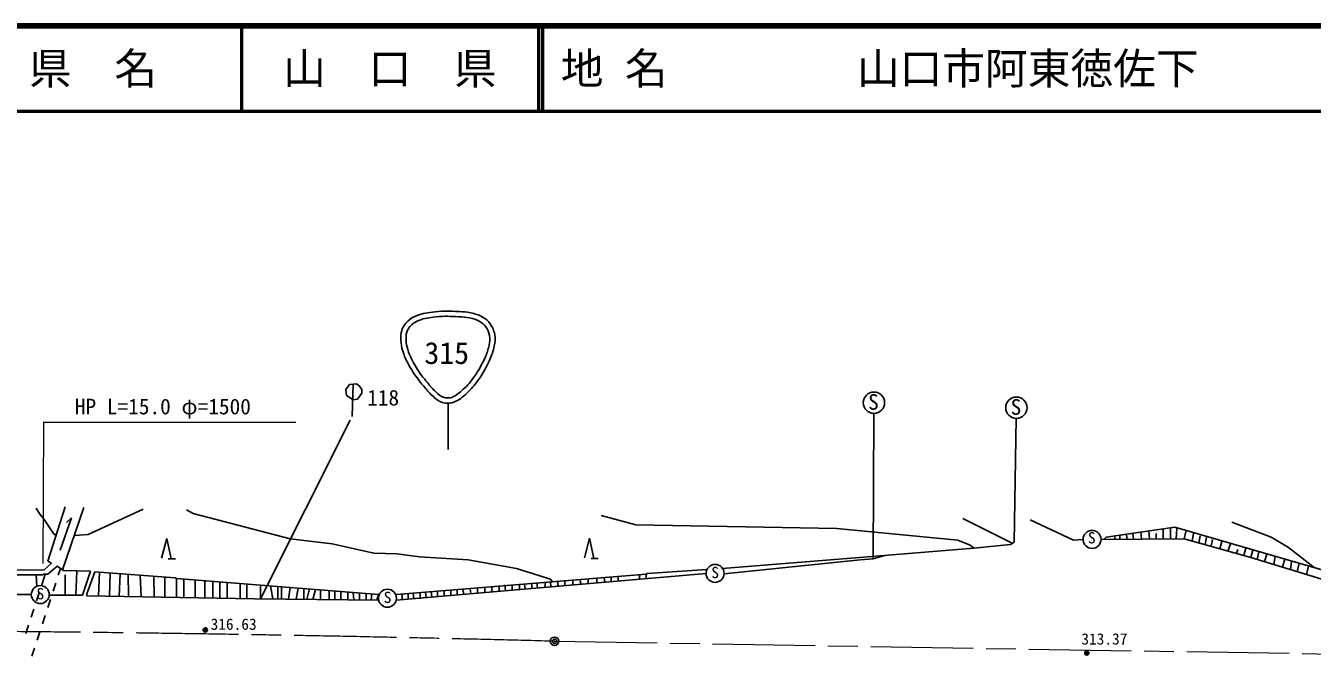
# Model space of a CAD drawing. Units: millimetres, scale not verified. Extents: x 40000 to 680000, y 20000 to 380000.
# Drawn here: x 307754 to 458327, y 306210 to 380000 of the extents above; entities that cross this region are included whole.
import ezdxf
from ezdxf.enums import TextEntityAlignment as Align

# ---------------------------------------------------------------- set-up
doc = ezdxf.new("R2010")
doc.units = ezdxf.units.MM
doc.header["$LTSCALE"] = 1000
doc.header["$PDMODE"] = 32
doc.header["$PDSIZE"] = 500
doc.linetypes.add('CHAIN', pattern=[18.5, 12, -1.5, 3.5, -1.5])
for name, color, linetype, lineweight in [('M-BGD', 7, 'Continuous', 25), ('M-BMK', 2, 'CHAIN', 13), ('M-BMK-SRVR', 3, 'Continuous', 25), ('M-STR-HTXT', 7, 'Continuous', 13), ('M-STR-STRC', 7, 'Continuous', 25), ('M-TTL', 2, 'Continuous', 140), ('M-TTL-LINE', 7, 'Continuous', 50)]:
    doc.layers.add(name, color=color, linetype=linetype, lineweight=lineweight)
doc.layers.add('M-TTL-TXT', color=7, linetype='Continuous')
doc.styles.add('ＭＳ ゴシック', font='')
doc.styles.get('ＭＳ ゴシック').set_extended_font_data('MS Gothic')

msp = doc.modelspace()

# ---------------------------------------------------------------- linework, layer by layer
at = {"layer": 'M-BGD'}
for p, q in [((407001, 334633), (406924, 317593)), ((423678, 334040), (423444, 319546)), ((308975, 323526), (309398, 322848)), ((309398, 322848), (309822, 322340)), ((309822, 322340), (311092, 320478)), ((312362, 323695), (310330, 317345)), ((313124, 322425), (311769, 318615)), ((314563, 323610), (312075, 316323)), ((313124, 322425), (312536, 321854)), ((321506, 323441), (315071, 320478)), ((326586, 323356), (327348, 322933)), ((327348, 322933), (338693, 319970)), ((379164, 321578), (375100, 322679)), ((417433, 322340), (423190, 319462)), ((402701, 321155), (379164, 321578)), ((416840, 319800), (402701, 321155)), ((425307, 322171), (430387, 319800)), ((434197, 320139), (442240, 321324)), ((438261, 320732), (438346, 319970)), ((439192, 320901), (439273, 319934)), ((440886, 321070), (440886, 319970)), ((441732, 321240), (441732, 319970)), ((442240, 321324), (468615, 313662)), ((442494, 321155), (442410, 319970)), ((443510, 320816), (443341, 319970)), ((448929, 321917), (453501, 320139)), ((311092, 320478), (311346, 320478)), ((315071, 320478), (313451, 320353)), ((323662, 317689), (324255, 319975)), ((324255, 319975), (324763, 317604)), ((338693, 319970), (343604, 319377)), ((343604, 319377), (348514, 318276)), ((373151, 317732), (373744, 320018)), ((373744, 320018), (374252, 317648)), ((418280, 319208), (416840, 319800)), ((423021, 319292), (418703, 318869)), ((423444, 319546), (423021, 319292)), ((430387, 319800), (431505, 319862)), ((433604, 319885), (443341, 319970)), ((433943, 319885), (434197, 320139)), ((435213, 320224), (435213, 319899)), ((435806, 320308), (435806, 319904)), ((436568, 320393), (436648, 319911)), ((437330, 320562), (437410, 319918)), ((440039, 320562), (440039, 319941)), ((443341, 319970), (451130, 317768)), ((444442, 320562), (444272, 319716)), ((445204, 320308), (445040, 319490)), ((445966, 320139), (445808, 319272)), ((446643, 319885), (446482, 319082)), ((447744, 319631), (447490, 318784)), ((448760, 319377), (448450, 318526)), ((453501, 320139), (455533, 318954)), ((348514, 318276), (351224, 318192)), ((351224, 318192), (353848, 317853)), ((353848, 317853), (359521, 317514)), ((405326, 317768), (389305, 316499)), ((405326, 317768), (418703, 318869)), ((408315, 318022), (406924, 317593)), ((418755, 318874), (418280, 319208)), ((449606, 318700), (449454, 318242)), ((450538, 318869), (450301, 318003)), ((451384, 318615), (451130, 317768)), ((451130, 317768), (467979, 312604)), ((452062, 318446), (451866, 317543)), ((452993, 318192), (452739, 317260)), ((454004, 317907), (453840, 316922)), ((455533, 318954), (458531, 316592)), ((309906, 316329), (257752, 316075)), ((310753, 317091), (309906, 316329)), ((310330, 317345), (310753, 317091)), ((310330, 315821), (311430, 316752)), ((311430, 316752), (312192, 316244)), ((311822, 316491), (311569, 315717)), ((312192, 316244), (315325, 316160)), ((324424, 317604), (325271, 317604)), ((359521, 317514), (365194, 316498)), ((365194, 316498), (369173, 315228)), ((373913, 317648), (374760, 317648)), ((387487, 316365), (380518, 315906)), ((389482, 315846), (405410, 317514)), ((406924, 317593), (405410, 317514)), ((455110, 317599), (454856, 316583)), ((455915, 317352), (455787, 316329)), ((456803, 317091), (456549, 316075)), ((457904, 316752), (457657, 315768)), ((309737, 315736), (296952, 315736)), ((308975, 315736), (309060, 314382)), ((310047, 315821), (309644, 314589)), ((309822, 315821), (309737, 315736)), ((310330, 315821), (309822, 315821)), ((311258, 314766), (310948, 313815)), ((312362, 315736), (312362, 313366)), ((313716, 316160), (313632, 313366)), ((315325, 316160), (314394, 313366)), ((315833, 316075), (314902, 313535)), ((325231, 315398), (315833, 316075)), ((316394, 316035), (316256, 313281)), ((317634, 315945), (317558, 313235)), ((318811, 315860), (318688, 313216)), ((319728, 315821), (319775, 313197)), ((321158, 315691), (321245, 313172)), ((322742, 315577), (322775, 313145)), ((324046, 315482), (324046, 313123)), ((325400, 315313), (325231, 315398)), ((325400, 315313), (325400, 313100)), ((349022, 313450), (325400, 315313)), ((326247, 315228), (326247, 313085)), ((327602, 315144), (327602, 313062)), ((328702, 315059), (328702, 313043)), ((329634, 314974), (329634, 313027)), ((330480, 314890), (330480, 313012)), ((331327, 314846), (331327, 312998)), ((332851, 314720), (332851, 312972)), ((387385, 315892), (351106, 312756)), ((380349, 315821), (351139, 313450)), ((366972, 314720), (366972, 314128)), ((367564, 314805), (367649, 314212)), ((368577, 314866), (368496, 314297)), ((369171, 314914), (369214, 314321)), ((369173, 315228), (369389, 314931)), ((370020, 314974), (370020, 314466)), ((370866, 315059), (370866, 314466)), ((371798, 315127), (371798, 314551)), ((372649, 315196), (372729, 314636)), ((373576, 315228), (373576, 314720)), ((374592, 315313), (374592, 314805)), ((375438, 315398), (375523, 314890)), ((376285, 315482), (376285, 314932)), ((377047, 315567), (377127, 315005)), ((379587, 315759), (379587, 315228)), ((380518, 315906), (380349, 315821)), ((380349, 315821), (380349, 315313)), ((308408, 313450), (263354, 313256)), ((309334, 313638), (309024, 312687)), ((314394, 313366), (310506, 313366)), ((314902, 313535), (314902, 313281)), ((314902, 313281), (334544, 312942)), ((333613, 314636), (333613, 313027)), ((335222, 314539), (335222, 312931)), ((336411, 314445), (336665, 312917)), ((337254, 314382), (337254, 312910)), ((337677, 314345), (337677, 312905)), ((338688, 314265), (338493, 312895)), ((339621, 314192), (339403, 312885)), ((340302, 314128), (340302, 312874)), ((340968, 314085), (340664, 312870)), ((341653, 314031), (341361, 312861)), ((342249, 313984), (342249, 312851)), ((343265, 313904), (343265, 312839)), ((343942, 313851), (343942, 312830)), ((344620, 313797), (344620, 312822)), ((345466, 313731), (345466, 312812)), ((346069, 313683), (346149, 312804)), ((346821, 313620), (346821, 312796)), ((347583, 313564), (347583, 312858)), ((348249, 313511), (348176, 312780)), ((349022, 313450), (348853, 312773)), ((351816, 313450), (351816, 312773)), ((352494, 313535), (352494, 312858)), ((353086, 313620), (353171, 312942)), ((353933, 313620), (353933, 312942)), ((354526, 313704), (354610, 313027)), ((355203, 313789), (355288, 313112)), ((355965, 313789), (355965, 313112)), ((356727, 313874), (356727, 313281)), ((357489, 313958), (357489, 313281)), ((358251, 314043), (358251, 313366)), ((358928, 314043), (359013, 313450)), ((359775, 314128), (359860, 313535)), ((360622, 314212), (360622, 313620)), ((361468, 314297), (361468, 313620)), ((362315, 314382), (362315, 313789)), ((363162, 314466), (363162, 313789)), ((363839, 314551), (363924, 313874)), ((364686, 314551), (364686, 313958)), ((365532, 314618), (365532, 314003)), ((366133, 314667), (366210, 314128)), ((308713, 311737), (308403, 310786)), ((310638, 312865), (310327, 311914)), ((334544, 312942), (349063, 312770)), ((310017, 310963), (309707, 310013)), ((308092, 309836), (307782, 308885)), ((309396, 309062), (309086, 308112)), ((308776, 307161), (308465, 306210))]:
    msp.add_line(p, q, dxfattribs=at)
for centre, radius in [((407023, 335882), 1250), ((423702, 335290), 1250), ((432554, 319885), 1050), ((388434, 315912), 1050), ((309458, 313433), 1050), ((350086, 313004), 1050), ((328760, 309288), 100), ((328760, 309288), 80), ((328760, 309288), 60), ((328760, 309288), 40), ((328760, 309288), 20), ((328760, 309288), 20), ((431939, 306592), 100), ((431939, 306592), 80), ((431939, 306592), 60), ((431939, 306592), 40), ((431939, 306592), 20), ((431939, 306592), 20)]:
    msp.add_circle(centre, radius, dxfattribs=at)
for p in [(328760, 309288), (431939, 306592)]:
    msp.add_point(p, dxfattribs=at)
at = {"layer": 'M-BMK'}
msp.add_line((369651, 307964), (469808, 306323), dxfattribs=at)
msp.add_arc((272788, -3347721), 3656968, 88.48221, 90.0588, dxfattribs=at)
at = {"layer": 'M-BMK-SRVR'}
msp.add_circle((369651, 307964), 500, dxfattribs=at)
msp.add_point((369651, 307964), dxfattribs=at)
at = {"layer": 'M-STR-HTXT'}
for q in [(309766, 317084), (339355, 333601)]:
    msp.add_line((309822, 333601), q, dxfattribs=at)
at = {"layer": 'M-STR-STRC'}
for p, q in [((345636, 338004), (345212, 337411)), ((345212, 337411), (345297, 336734)), ((346482, 338088), (345636, 338004)), ((346059, 338088), (345974, 334278)), ((346821, 337834), (346482, 338088)), ((347075, 337411), (346821, 337834)), ((347075, 336988), (347075, 337411)), ((345297, 336734), (346059, 336226)), ((346059, 336226), (346567, 336310)), ((346567, 336310), (347075, 336988)), ((357206, 335838), (357206, 330398)), ((345720, 333855), (335218, 312934))]:
    msp.add_line(p, q, dxfattribs=at)
for points in [[(355657, 346516), (356749, 346635), (357371, 346601), (358468, 346547), (359002, 346520), (359306, 346513), (359828, 346395), (360388, 346268), (360723, 346204), (361218, 345912), (361614, 345678), (361826, 345500), (362094, 345126), (362409, 344688), (362541, 344388), (362638, 343857), (362733, 343334), (362673, 343020), (362578, 342497), (362462, 341862), (362325, 341516), (362064, 340926), (361629, 339945), (361323, 339415), (360704, 338539), (360245, 337889), (359964, 337530), (359374, 336997), (358840, 336514), (358529, 336215), (357863, 335940), (357675, 335862), (357553, 335860), (357350, 335849), (357019, 335832), (356816, 335799), (356504, 335910), (355975, 336095), (355747, 336357), (355325, 336725), (354891, 337104), (354693, 337367), (354328, 337813), (353744, 338526), (353410, 338927), (352938, 339717), (352447, 340537), (352166, 341011), (351880, 341923), (351726, 342414), (351689, 342709), (351669, 343222), (351651, 343660), (351615, 343927), (351759, 344341), (351927, 344823), (352120, 345071), (352485, 345428), (352814, 345751), (353054, 345889), (353482, 346063), (354286, 346390), (354794, 346423), (355657, 346516)], [(355781, 345925), (356813, 346035), (357401, 345996), (358438, 345942), (358931, 345917), (359212, 345912), (359694, 345803), (360182, 345692), (360473, 345636), (360905, 345382), (361215, 345199), (361382, 345059), (361592, 344766), (361844, 344414), (361951, 344172), (362029, 343746), (362109, 343308), (362058, 343045), (361978, 342606), (361872, 342026), (361748, 341711), (361509, 341172), (361093, 340233), (360801, 339727), (360209, 338888), (359780, 338282), (359518, 337947), (358967, 337449), (358493, 337020), (358217, 336755), (357627, 336511), (357514, 336464), (357441, 336463), (357318, 336457), (357081, 336444), (356936, 336421), (356711, 336500), (356269, 336656), (356078, 336875), (355724, 337183), (355320, 337536), (355136, 337781), (354796, 338196), (354234, 338882), (353913, 339268), (353458, 340028), (352996, 340801), (352732, 341247), (352462, 342106), (352327, 342537), (352294, 342796), (352276, 343247), (352262, 343595), (352234, 343807), (352348, 344136), (352480, 344513), (352630, 344708), (352916, 344988), (353180, 345246), (353371, 345356), (353713, 345494), (354477, 345805), (354960, 345838), (355781, 345925)]]:
    msp.add_open_spline(points, degree=3, knots=[0, 0, 0, 0, 1, 1, 1, 2, 2, 2, 3, 3, 3, 4, 4, 4, 5, 5, 5, 6, 6, 6, 7, 7, 7, 8, 8, 8, 9, 9, 9, 10, 10, 10, 11, 11, 11, 12, 12, 12, 13, 13, 13, 14, 14, 14, 15, 15, 15, 16, 16, 16, 17, 17, 17, 18, 18, 18, 19, 19, 19, 20, 20, 20, 21, 21, 21, 21], dxfattribs=at)
at = {"layer": 'M-TTL'}
msp.add_line((680000, 380000), (40000, 380000), dxfattribs=at)
at = {"layer": 'M-TTL-LINE'}
for p, q in [((333000, 380000), (333000, 370000)), ((367750, 380000), (367750, 370000)), ((368250, 380000), (368250, 370000)), ((40000, 370000), (680000, 370000))]:
    msp.add_line(p, q, dxfattribs=at)

# ---------------------------------------------------------------- texts
at = {"layer": 'M-BGD', "style": 'ＭＳ ゴシック'}
for s, height, p in [('S', 1833, (406344, 334509)), ('S', 1833, (423023, 333916)), ('S', 1320, (432072, 319019)), ('S', 1320, (387994, 314955)), ('S', 1320, (309018, 312476)), ('S', 1320, (349646, 312048)), ('316.63', 1320, (329390, 308911)), ('313.37', 1320, (431298, 307182))]:
    msp.add_text(s, height=height, dxfattribs=at).set_placement(p, align=Align.BOTTOM_LEFT)
at = {"layer": 'M-STR-HTXT', "style": 'ＭＳ ゴシック'}
msp.add_text('HP L=15.0 φ=1500', height=1833, dxfattribs=at).set_placement((313507, 333971), align=Align.BOTTOM_LEFT)
at = {"layer": 'M-STR-STRC', "style": 'ＭＳ ゴシック'}
for s, height, p in [('315', 2566, (354411, 339648)), ('118', 1833, (347712, 335005))]:
    msp.add_text(s, height=height, dxfattribs=at).set_placement(p, align=Align.BOTTOM_LEFT)
at = {"layer": 'M-TTL-TXT', "style": 'ＭＳ ゴシック'}
for s, p in [('県\u3000名', (315625, 375000)), ('山\u3000口\u3000県', (350375, 375000))]:
    msp.add_text(s, height=3666, dxfattribs=at).set_placement(p, align=Align.MIDDLE_CENTER)
for s, p in [('地 名', (370380, 375000)), ('山口市阿東徳佐下', (405024, 375000))]:
    msp.add_text(s, height=3666, dxfattribs=at).set_placement(p, align=Align.MIDDLE_LEFT)

doc.saveas('drawing.dxf')
